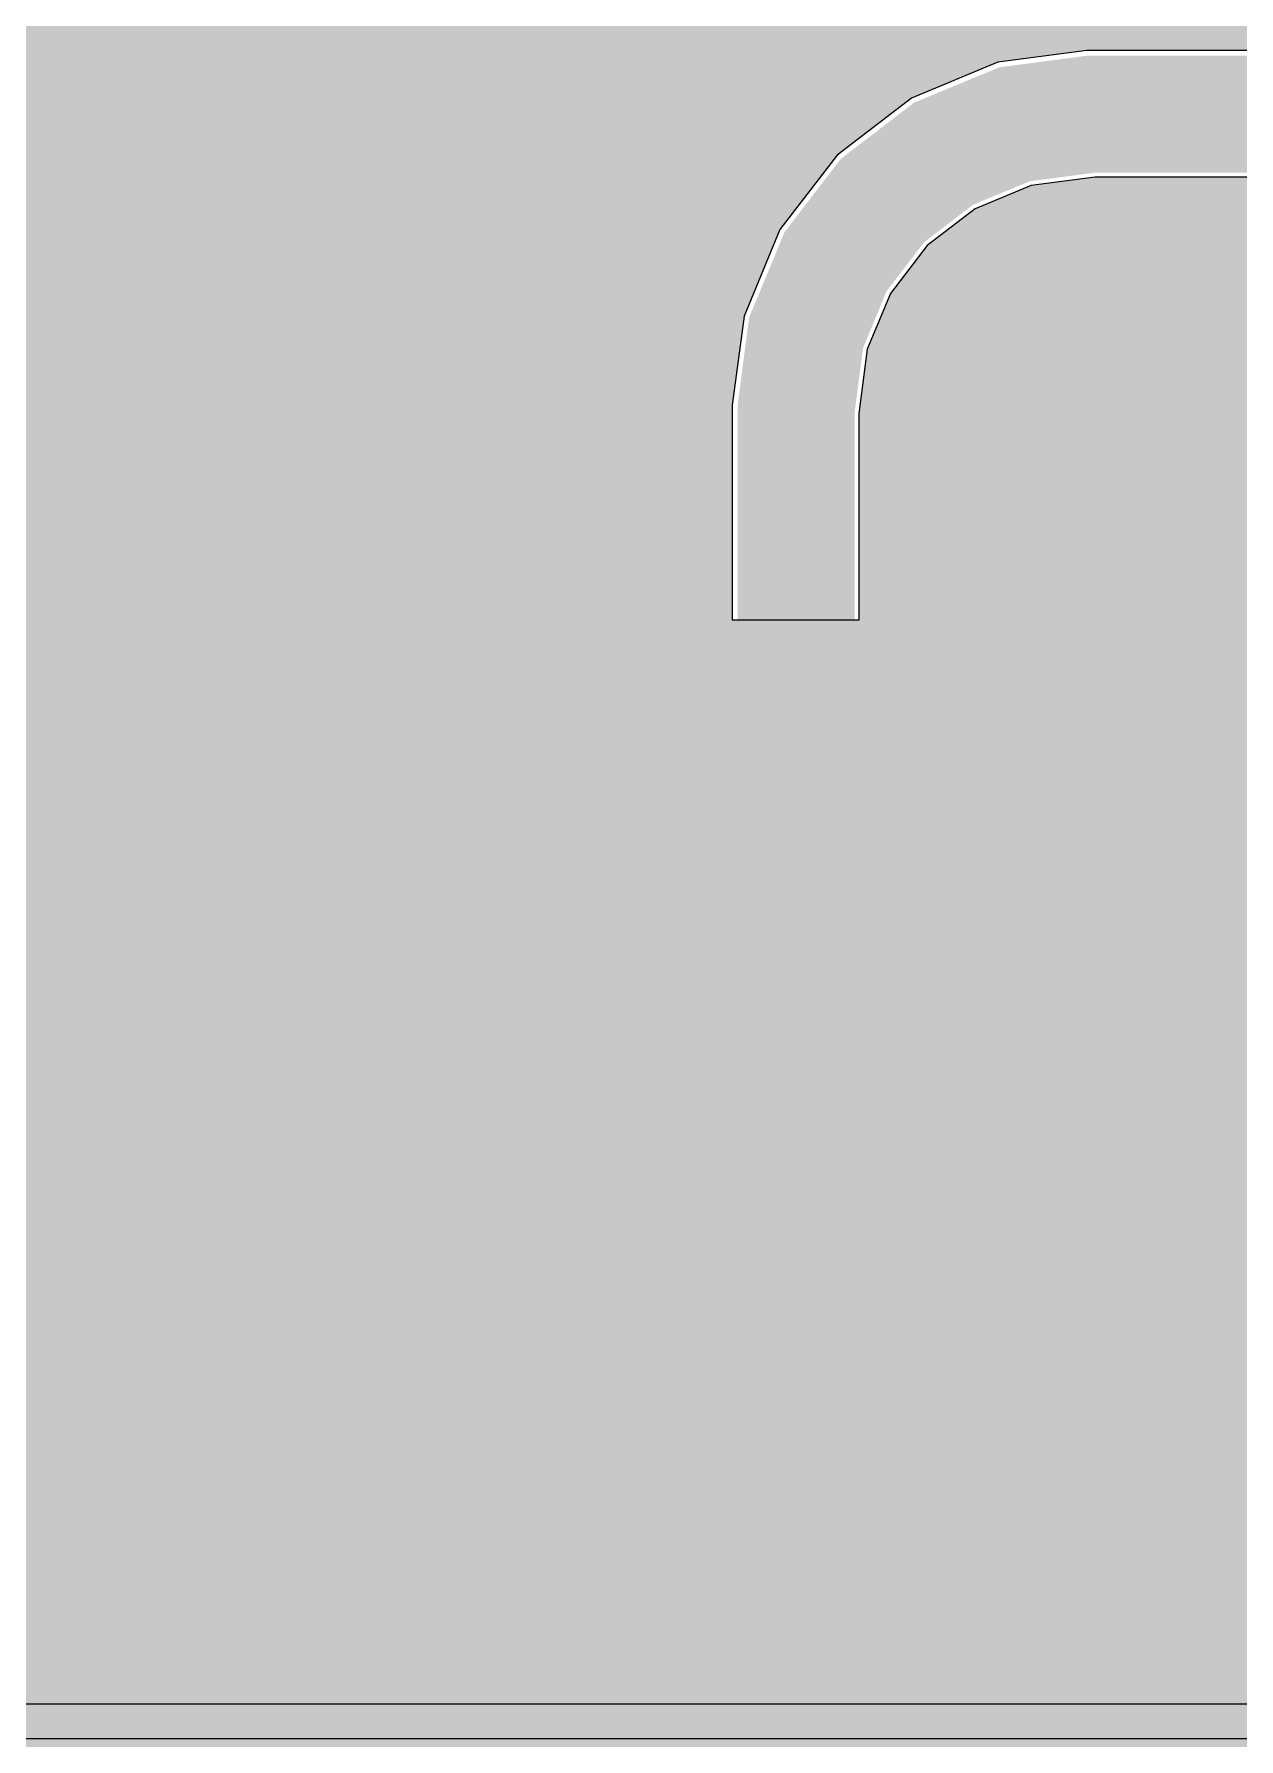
# Model space of a CAD drawing. Header units: centimetres. Extents: x -4381 to 5639, y -3920 to 4826.
# Drawn here: x 87.6306 to 87.8019, y 33.1036 to 33.3459 of the extents above; entities that cross this region are included whole.
import ezdxf
from ezdxf.xclip import XClip

# ---------------------------------------------------------------- set-up
doc = ezdxf.new("R2010")
doc.units = ezdxf.units.CM
doc.header["$MEASUREMENT"] = 0
doc.header["$XCLIPFRAME"] = 0
doc.set_wipeout_variables(frame=1)
doc.linetypes.add('Wipeout_Contour', pattern=[100, 0, -100])
doc.layers.add('01- MOBILIER', color=7, linetype='Continuous')
doc.layers.add('Drawing & Figure', color=7, linetype='Continuous')
for name, color, linetype, lineweight in [('01- MOBILIER_Pen_No__101', 252, 'Continuous', 5), ('01- MOBILIER_Pen_No__18', 9, 'Continuous', 5), ('01- MOBILIER_Pen_No__2', 8, 'Continuous', 5), ('01- MOBILIER_Pen_No__7', 7, 'Continuous', 5)]:
    doc.layers.add(name, color=color, linetype=linetype, lineweight=lineweight)
for name, color, linetype, lineweight, true_color in [('01- MOBILIER_Pen_No__102', 7, 'Continuous', 5, 0xcccccc), ('01- MOBILIER_Pen_No__186', 7, 'Continuous', 5, 0xe8e8e8), ('01- MOBILIER_Pen_No__62', 7, 'Continuous', 5, 0xaaaaaa), ('Structural - Bearing_Pen_No__102', 7, 'Continuous', 5, 0xcccccc)]:
    doc.layers.add(name, color=color, linetype=linetype, lineweight=lineweight, true_color=true_color)

# ---------------------------------------------------------------- blocks, each defined once
blk = doc.blocks.new('Drawing_7_7', base_point=(-363.09186, 32.20361))
at = {"layer": '01- MOBILIER_Pen_No__102', "linetype": 'Continuous', "ltscale": 10}
blk.add_hatch(color=256, dxfattribs=at).paths.add_polyline_path([(87.89429, 33.32561), (87.78143, 33.32624)])
at = {"color": 254, "linetype": 'Wipeout_Contour', "lineweight": 0, "ltscale": 374.93581}
blk.add_wipeout([(87.43688, 33.10361), (87.94688, 33.10361), (87.94688, 33.10861), (87.43688, 33.10861)], dxfattribs=at).dxf.layer = '01- MOBILIER'
at = {"layer": '01- MOBILIER', "linetype": 'Continuous', "lineweight": 5, "ltscale": 10}
blk.add_hatch(color=255, dxfattribs=at).paths.add_polyline_path([(87.96688, 33.10361), (87.58781, 33.10361), (87.36688, 33.10361), (87.36688, 32.20361), (87.96688, 32.20361)])
at = {"layer": '01- MOBILIER_Pen_No__18', "linetype": 'Continuous', "ltscale": 10}
blk.add_hatch(color=256, dxfattribs=at).paths.add_polyline_path([(87.43688, 33.10361), (87.94688, 33.10361), (87.94688, 33.10861), (87.43688, 33.10861)])
at = {"layer": '01- MOBILIER_Pen_No__7', "linetype": 'Continuous', "ltscale": 10}
blk.add_line((87.43688, 33.10861), (87.94688, 33.10861), dxfattribs=at)
at = {"layer": '01- MOBILIER_Pen_No__7', "linetype": 'Continuous', "ltscale": 10, "flags": 128}
blk.add_lwpolyline([(87.96688, 33.10361), (87.58781, 33.10361), (87.36688, 33.10361)], dxfattribs=at)
at = {"color": 254, "linetype": 'Wipeout_Contour', "lineweight": 0, "ltscale": 375.796248}
blk.add_wipeout([(87.89433, 33.32624), (87.89446, 33.32814), (87.78131, 33.32814), (87.78143, 33.32624)], dxfattribs=at).dxf.layer = '01- MOBILIER'
at = {"layer": '01- MOBILIER_Pen_No__102', "linetype": 'Continuous', "ltscale": 10}
blk.add_hatch(color=256, dxfattribs=at).paths.add_polyline_path([(87.78147, 33.32561), (87.7722, 33.32502)])
at = {"layer": '01- MOBILIER_Pen_No__62', "linetype": 'Continuous', "ltscale": 10}
blk.add_hatch(color=256, dxfattribs=at).paths.add_polyline_path([(87.89433, 33.32624), (87.89446, 33.32814), (87.78131, 33.32814), (87.78143, 33.32624)])
at = {"color": 254, "linetype": 'Wipeout_Contour', "lineweight": 0, "ltscale": 375.799638}
blk.add_wipeout([(87.89446, 33.32814), (87.89465, 33.33102), (87.78112, 33.33102), (87.78131, 33.32814)], dxfattribs=at).dxf.layer = '01- MOBILIER'
at = {"layer": '01- MOBILIER_Pen_No__2', "linetype": 'Continuous', "ltscale": 10}
blk.add_hatch(color=256, dxfattribs=at).paths.add_polyline_path([(87.89446, 33.32814), (87.89465, 33.33102), (87.78112, 33.33102), (87.78131, 33.32814)])
at = {"color": 254, "linetype": 'Wipeout_Contour', "lineweight": 0, "ltscale": 375.804117}
blk.add_wipeout([(87.89465, 33.33102), (87.89487, 33.33445), (87.78089, 33.33445), (87.78112, 33.33102)], dxfattribs=at).dxf.layer = '01- MOBILIER'
at = {"color": 254, "linetype": 'Wipeout_Contour', "lineweight": 0, "ltscale": 375.524578}
blk.add_wipeout([(87.78143, 33.32624), (87.78131, 33.32814), (87.7717, 33.32687), (87.7722, 33.32502)], dxfattribs=at).dxf.layer = '01- MOBILIER'
at = {"layer": '01- MOBILIER_Pen_No__62', "linetype": 'Continuous', "ltscale": 10}
for points in [[(87.89465, 33.33102), (87.89487, 33.33445), (87.78089, 33.33445), (87.78112, 33.33102)], [(87.78143, 33.32624), (87.78131, 33.32814), (87.7717, 33.32687), (87.7722, 33.32502)], [(87.77236, 33.32441), (87.7641, 33.32167)]]:
    blk.add_hatch(color=256, dxfattribs=at).paths.add_polyline_path(points)
at = {"layer": '01- MOBILIER_Pen_No__7', "linetype": 'Continuous', "ltscale": 10}
blk.add_line((87.89429, 33.32561), (87.78147, 33.32561), dxfattribs=at)
at = {"color": 254, "linetype": 'Wipeout_Contour', "lineweight": 0, "ltscale": 375.809002}
blk.add_wipeout([(87.89487, 33.33445), (87.8951, 33.33791), (87.78067, 33.33791), (87.78089, 33.33445)], dxfattribs=at).dxf.layer = '01- MOBILIER'
at = {"color": 254, "linetype": 'Wipeout_Contour', "lineweight": 0, "ltscale": 375.510307}
blk.add_wipeout([(87.78131, 33.32814), (87.78112, 33.33102), (87.77095, 33.32969), (87.7717, 33.32687)], dxfattribs=at).dxf.layer = '01- MOBILIER'
at = {"layer": '01- MOBILIER_Pen_No__102', "linetype": 'Continuous', "ltscale": 10}
blk.add_hatch(color=256, dxfattribs=at).paths.add_polyline_path([(87.89487, 33.33445), (87.8951, 33.33791), (87.78067, 33.33791), (87.78089, 33.33445)])
at = {"layer": '01- MOBILIER_Pen_No__2', "linetype": 'Continuous', "ltscale": 10}
blk.add_hatch(color=256, dxfattribs=at).paths.add_polyline_path([(87.78131, 33.32814), (87.78112, 33.33102), (87.77095, 33.32969), (87.7717, 33.32687)])
at = {"color": 254, "linetype": 'Wipeout_Contour', "lineweight": 0, "ltscale": 375.813551}
blk.add_wipeout([(87.8951, 33.33791), (87.89529, 33.34086), (87.78047, 33.34086), (87.78067, 33.33791)], dxfattribs=at).dxf.layer = '01- MOBILIER'
at = {"color": 254, "linetype": 'Wipeout_Contour', "lineweight": 0, "ltscale": 375.50678}
blk.add_wipeout([(87.78112, 33.33102), (87.78089, 33.33445), (87.77005, 33.33303), (87.77095, 33.32969)], dxfattribs=at).dxf.layer = '01- MOBILIER'
at = {"color": 254, "linetype": 'Wipeout_Contour', "lineweight": 0, "ltscale": 375.469372}
blk.add_wipeout([(87.7722, 33.32502), (87.7717, 33.32687), (87.76315, 33.32333), (87.7641, 33.32167)], dxfattribs=at).dxf.layer = '01- MOBILIER'
at = {"layer": '01- MOBILIER_Pen_No__101', "linetype": 'Continuous', "ltscale": 10}
for points in [[(87.7722, 33.32502), (87.7717, 33.32687), (87.76315, 33.32333), (87.7641, 33.32167)], [(87.76442, 33.32112), (87.75716, 33.31634)]]:
    blk.add_hatch(color=256, dxfattribs=at).paths.add_polyline_path(points)
at = {"layer": '01- MOBILIER_Pen_No__186', "linetype": 'Continuous', "ltscale": 10}
blk.add_hatch(color=256, dxfattribs=at).paths.add_polyline_path([(87.8951, 33.33791), (87.89529, 33.34086), (87.78047, 33.34086), (87.78067, 33.33791)])
at = {"layer": '01- MOBILIER_Pen_No__62', "linetype": 'Continuous', "ltscale": 10}
blk.add_hatch(color=256, dxfattribs=at).paths.add_polyline_path([(87.78112, 33.33102), (87.78089, 33.33445), (87.77005, 33.33303), (87.77095, 33.32969)])
at = {"color": 254, "linetype": 'Wipeout_Contour', "lineweight": 0, "ltscale": 375.817071}
blk.add_wipeout([(87.89529, 33.34086), (87.89542, 33.34287), (87.78034, 33.34287), (87.78047, 33.34086)], dxfattribs=at).dxf.layer = '01- MOBILIER'
at = {"color": 254, "linetype": 'Wipeout_Contour', "lineweight": 0, "ltscale": 375.512508}
blk.add_wipeout([(87.78089, 33.33445), (87.78067, 33.33791), (87.76915, 33.3364), (87.77005, 33.33303)], dxfattribs=at).dxf.layer = '01- MOBILIER'
at = {"color": 254, "linetype": 'Wipeout_Contour', "lineweight": 0, "ltscale": 375.447474}
blk.add_wipeout([(87.7717, 33.32687), (87.77095, 33.32969), (87.76169, 33.32585), (87.76315, 33.32333)], dxfattribs=at).dxf.layer = '01- MOBILIER'
at = {"layer": '01- MOBILIER_Pen_No__101', "linetype": 'Continuous', "ltscale": 10}
blk.add_hatch(color=256, dxfattribs=at).paths.add_polyline_path([(87.7717, 33.32687), (87.77095, 33.32969), (87.76169, 33.32585), (87.76315, 33.32333)])
at = {"layer": '01- MOBILIER_Pen_No__102', "linetype": 'Continuous', "ltscale": 10}
blk.add_hatch(color=256, dxfattribs=at).paths.add_polyline_path([(87.78089, 33.33445), (87.78067, 33.33791), (87.76915, 33.3364), (87.77005, 33.33303)])
at = {"layer": '01- MOBILIER_Pen_No__186', "linetype": 'Continuous', "ltscale": 10}
for points in [[(87.89542, 33.34287), (87.78029, 33.34361)], [(87.89529, 33.34086), (87.89542, 33.34287), (87.78034, 33.34287), (87.78047, 33.34086)]]:
    blk.add_hatch(color=256, dxfattribs=at).paths.add_polyline_path(points)
at = {"layer": '01- MOBILIER_Pen_No__7', "linetype": 'Continuous', "ltscale": 10}
blk.add_line((87.78147, 33.32561), (87.77236, 33.32441), dxfattribs=at)
at = {"color": 254, "linetype": 'Wipeout_Contour', "lineweight": 0, "ltscale": 375.525374}
blk.add_wipeout([(87.78067, 33.33791), (87.78047, 33.34086), (87.76838, 33.33927), (87.76915, 33.3364)], dxfattribs=at).dxf.layer = '01- MOBILIER'
at = {"color": 254, "linetype": 'Wipeout_Contour', "lineweight": 0, "ltscale": 375.440612}
blk.add_wipeout([(87.77095, 33.32969), (87.77005, 33.33303), (87.75996, 33.32885), (87.76169, 33.32585)], dxfattribs=at).dxf.layer = '01- MOBILIER'
at = {"color": 254, "linetype": 'Wipeout_Contour', "lineweight": 0, "ltscale": 375.435433}
blk.add_wipeout([(87.7641, 33.32167), (87.76315, 33.32333), (87.7558, 33.31769), (87.75716, 33.31634)], dxfattribs=at).dxf.layer = '01- MOBILIER'
at = {"layer": '01- MOBILIER_Pen_No__186', "linetype": 'Continuous', "ltscale": 10}
blk.add_hatch(color=256, dxfattribs=at).paths.add_polyline_path([(87.78067, 33.33791), (87.78047, 33.34086), (87.76838, 33.33927), (87.76915, 33.3364)])
at = {"layer": '01- MOBILIER_Pen_No__2', "linetype": 'Continuous', "ltscale": 10}
for points in [[(87.7641, 33.32167), (87.76315, 33.32333), (87.7558, 33.31769), (87.75716, 33.31634)], [(87.7576, 33.31589), (87.75182, 33.30939)]]:
    blk.add_hatch(color=256, dxfattribs=at).paths.add_polyline_path(points)
at = {"layer": '01- MOBILIER_Pen_No__62', "linetype": 'Continuous', "ltscale": 10}
blk.add_hatch(color=256, dxfattribs=at).paths.add_polyline_path([(87.77095, 33.32969), (87.77005, 33.33303), (87.75996, 33.32885), (87.76169, 33.32585)])
at = {"layer": '01- MOBILIER_Pen_No__7', "linetype": 'Continuous', "ltscale": 10}
blk.add_line((87.77236, 33.32441), (87.76442, 33.32112), dxfattribs=at)
at = {"color": 254, "linetype": 'Wipeout_Contour', "lineweight": 0, "ltscale": 375.543445}
blk.add_wipeout([(87.78047, 33.34086), (87.78034, 33.34287), (87.76786, 33.34122), (87.76838, 33.33927)], dxfattribs=at).dxf.layer = '01- MOBILIER'
at = {"color": 254, "linetype": 'Wipeout_Contour', "lineweight": 0, "ltscale": 375.445676}
blk.add_wipeout([(87.77005, 33.33303), (87.76915, 33.3364), (87.75822, 33.33187), (87.75996, 33.32885)], dxfattribs=at).dxf.layer = '01- MOBILIER'
at = {"color": 254, "linetype": 'Wipeout_Contour', "lineweight": 0, "ltscale": 375.412029}
blk.add_wipeout([(87.76315, 33.32333), (87.76169, 33.32585), (87.75374, 33.31975), (87.7558, 33.31769)], dxfattribs=at).dxf.layer = '01- MOBILIER'
at = {"layer": '01- MOBILIER_Pen_No__102', "linetype": 'Continuous', "ltscale": 10}
blk.add_hatch(color=256, dxfattribs=at).paths.add_polyline_path([(87.77005, 33.33303), (87.76915, 33.3364), (87.75822, 33.33187), (87.75996, 33.32885)])
at = {"layer": '01- MOBILIER_Pen_No__186', "linetype": 'Continuous', "ltscale": 10}
for points in [[(87.78034, 33.34287), (87.76766, 33.34195)], [(87.78047, 33.34086), (87.78034, 33.34287), (87.76786, 33.34122), (87.76838, 33.33927)]]:
    blk.add_hatch(color=256, dxfattribs=at).paths.add_polyline_path(points)
at = {"layer": '01- MOBILIER_Pen_No__62', "linetype": 'Continuous', "ltscale": 10}
blk.add_hatch(color=256, dxfattribs=at).paths.add_polyline_path([(87.76315, 33.32333), (87.76169, 33.32585), (87.75374, 33.31975), (87.7558, 33.31769)])
at = {"layer": '01- MOBILIER_Pen_No__7', "linetype": 'Continuous', "ltscale": 10}
blk.add_line((87.89547, 33.34361), (87.78029, 33.34361), dxfattribs=at)
at = {"color": 254, "linetype": 'Wipeout_Contour', "lineweight": 0, "ltscale": 375.460141}
blk.add_wipeout([(87.76915, 33.3364), (87.76838, 33.33927), (87.75673, 33.33445), (87.75822, 33.33187)], dxfattribs=at).dxf.layer = '01- MOBILIER'
at = {"color": 254, "linetype": 'Wipeout_Contour', "lineweight": 0, "ltscale": 375.402316}
blk.add_wipeout([(87.76169, 33.32585), (87.75996, 33.32885), (87.75129, 33.3222), (87.75374, 33.31975)], dxfattribs=at).dxf.layer = '01- MOBILIER'
at = {"color": 254, "linetype": 'Wipeout_Contour', "lineweight": 0, "ltscale": 375.405697}
blk.add_wipeout([(87.75716, 33.31634), (87.7558, 33.31769), (87.75016, 33.31035), (87.75182, 33.30939)], dxfattribs=at).dxf.layer = '01- MOBILIER'
at = {"layer": '01- MOBILIER_Pen_No__101', "linetype": 'Continuous', "ltscale": 10}
blk.add_hatch(color=256, dxfattribs=at).paths.add_polyline_path([(87.75716, 33.31634), (87.7558, 33.31769), (87.75016, 33.31035), (87.75182, 33.30939)])
at = {"layer": '01- MOBILIER_Pen_No__102', "linetype": 'Continuous', "ltscale": 10}
blk.add_hatch(color=256, dxfattribs=at).paths.add_polyline_path([(87.76915, 33.3364), (87.76838, 33.33927), (87.75673, 33.33445), (87.75822, 33.33187)])
at = {"layer": '01- MOBILIER_Pen_No__18', "linetype": 'Continuous', "ltscale": 10}
blk.add_hatch(color=256, dxfattribs=at).paths.add_polyline_path([(87.76169, 33.32585), (87.75996, 33.32885), (87.75129, 33.3222), (87.75374, 33.31975)])
at = {"layer": '01- MOBILIER_Pen_No__62', "linetype": 'Continuous', "ltscale": 10}
blk.add_hatch(color=256, dxfattribs=at).paths.add_polyline_path([(87.75237, 33.30907), (87.74847, 33.3013)])
at = {"color": 254, "linetype": 'Wipeout_Contour', "lineweight": 0, "ltscale": 375.482468}
blk.add_wipeout([(87.76838, 33.33927), (87.76786, 33.34122), (87.75572, 33.33619), (87.75673, 33.33445)], dxfattribs=at).dxf.layer = '01- MOBILIER'
at = {"color": 254, "linetype": 'Wipeout_Contour', "lineweight": 0, "ltscale": 375.403484}
blk.add_wipeout([(87.75996, 33.32885), (87.75822, 33.33187), (87.74883, 33.32466), (87.75129, 33.3222)], dxfattribs=at).dxf.layer = '01- MOBILIER'
at = {"color": 254, "linetype": 'Wipeout_Contour', "lineweight": 0, "ltscale": 375.381853}
blk.add_wipeout([(87.7558, 33.31769), (87.75374, 33.31975), (87.74764, 33.3118), (87.75016, 33.31035)], dxfattribs=at).dxf.layer = '01- MOBILIER'
at = {"layer": '01- MOBILIER_Pen_No__102', "linetype": 'Continuous', "ltscale": 10}
for points in [[(87.76786, 33.34122), (87.75534, 33.33684)], [(87.76838, 33.33927), (87.76786, 33.34122), (87.75572, 33.33619), (87.75673, 33.33445)], [(87.75996, 33.32885), (87.75822, 33.33187), (87.74883, 33.32466), (87.75129, 33.3222)]]:
    blk.add_hatch(color=256, dxfattribs=at).paths.add_polyline_path(points)
at = {"layer": '01- MOBILIER_Pen_No__62', "linetype": 'Continuous', "ltscale": 10}
blk.add_hatch(color=256, dxfattribs=at).paths.add_polyline_path([(87.7558, 33.31769), (87.75374, 33.31975), (87.74764, 33.3118), (87.75016, 33.31035)])
at = {"layer": '01- MOBILIER_Pen_No__7', "linetype": 'Continuous', "ltscale": 10}
for p, q in [((87.78029, 33.34361), (87.76766, 33.34195)), ((87.76442, 33.32112), (87.7576, 33.31589))]:
    blk.add_line(p, q, dxfattribs=at)
at = {"color": 254, "linetype": 'Wipeout_Contour', "lineweight": 0, "ltscale": 375.413909}
blk.add_wipeout([(87.75822, 33.33187), (87.75673, 33.33445), (87.74672, 33.32677), (87.74883, 33.32466)], dxfattribs=at).dxf.layer = '01- MOBILIER'
at = {"color": 254, "linetype": 'Wipeout_Contour', "lineweight": 0, "ltscale": 375.369756}
blk.add_wipeout([(87.75374, 33.31975), (87.75129, 33.3222), (87.74465, 33.31353), (87.74764, 33.3118)], dxfattribs=at).dxf.layer = '01- MOBILIER'
at = {"color": 254, "linetype": 'Wipeout_Contour', "lineweight": 0, "ltscale": 375.383308}
blk.add_wipeout([(87.75182, 33.30939), (87.75016, 33.31035), (87.74662, 33.30179), (87.74847, 33.3013)], dxfattribs=at).dxf.layer = '01- MOBILIER'
at = {"layer": '01- MOBILIER_Pen_No__102', "linetype": 'Continuous', "ltscale": 10}
blk.add_hatch(color=256, dxfattribs=at).paths.add_polyline_path([(87.75822, 33.33187), (87.75673, 33.33445), (87.74672, 33.32677), (87.74883, 33.32466)])
at = {"layer": '01- MOBILIER_Pen_No__18', "linetype": 'Continuous', "ltscale": 10}
for points in [[(87.75374, 33.31975), (87.75129, 33.3222), (87.74465, 33.31353), (87.74764, 33.3118)], [(87.75182, 33.30939), (87.75016, 33.31035), (87.74662, 33.30179), (87.74847, 33.3013)]]:
    blk.add_hatch(color=256, dxfattribs=at).paths.add_polyline_path(points)
at = {"color": 254, "linetype": 'Wipeout_Contour', "lineweight": 0, "ltscale": 375.433017}
blk.add_wipeout([(87.75673, 33.33445), (87.75572, 33.33619), (87.7453, 33.3282), (87.74672, 33.32677)], dxfattribs=at).dxf.layer = '01- MOBILIER'
at = {"color": 254, "linetype": 'Wipeout_Contour', "lineweight": 0, "ltscale": 375.367114}
blk.add_wipeout([(87.75129, 33.3222), (87.74883, 33.32466), (87.74163, 33.31528), (87.74465, 33.31353)], dxfattribs=at).dxf.layer = '01- MOBILIER'
at = {"color": 254, "linetype": 'Wipeout_Contour', "lineweight": 0, "ltscale": 375.360553}
blk.add_wipeout([(87.75016, 33.31035), (87.74764, 33.3118), (87.74381, 33.30255), (87.74662, 33.30179)], dxfattribs=at).dxf.layer = '01- MOBILIER'
at = {"layer": '01- MOBILIER_Pen_No__18', "linetype": 'Continuous', "ltscale": 10}
for points in [[(87.75673, 33.33445), (87.75572, 33.33619), (87.7453, 33.3282), (87.74672, 33.32677)], [(87.75129, 33.3222), (87.74883, 33.32466), (87.74163, 33.31528), (87.74465, 33.31353)], [(87.75016, 33.31035), (87.74764, 33.3118), (87.74381, 33.30255), (87.74662, 33.30179)], [(87.74908, 33.30113), (87.74726, 33.29206)]]:
    blk.add_hatch(color=256, dxfattribs=at).paths.add_polyline_path(points)
at = {"layer": '01- MOBILIER_Pen_No__62', "linetype": 'Continuous', "ltscale": 10}
blk.add_hatch(color=256, dxfattribs=at).paths.add_polyline_path([(87.75572, 33.33619), (87.74477, 33.32873)])
at = {"layer": '01- MOBILIER_Pen_No__7', "linetype": 'Continuous', "ltscale": 10}
for p, q in [((87.76766, 33.34195), (87.75534, 33.33684)), ((87.7576, 33.31589), (87.75237, 33.30907))]:
    blk.add_line(p, q, dxfattribs=at)
at = {"color": 254, "linetype": 'Wipeout_Contour', "lineweight": 0, "ltscale": 375.373168}
blk.add_wipeout([(87.74883, 33.32466), (87.74672, 33.32677), (87.73905, 33.31676), (87.74163, 33.31528)], dxfattribs=at).dxf.layer = '01- MOBILIER'
at = {"color": 254, "linetype": 'Wipeout_Contour', "lineweight": 0, "ltscale": 375.34683}
blk.add_wipeout([(87.74764, 33.3118), (87.74465, 33.31353), (87.74046, 33.30344), (87.74381, 33.30255)], dxfattribs=at).dxf.layer = '01- MOBILIER'
at = {"layer": '01- MOBILIER_Pen_No__18', "linetype": 'Continuous', "ltscale": 10}
for points in [[(87.74883, 33.32466), (87.74672, 33.32677), (87.73905, 33.31676), (87.74163, 33.31528)], [(87.74764, 33.3118), (87.74465, 33.31353), (87.74046, 33.30344), (87.74381, 33.30255)]]:
    blk.add_hatch(color=256, dxfattribs=at).paths.add_polyline_path(points)
at = {"color": 254, "linetype": 'Wipeout_Contour', "lineweight": 0, "ltscale": 375.388277}
blk.add_wipeout([(87.74672, 33.32677), (87.7453, 33.3282), (87.7373, 33.31777), (87.73905, 33.31676)], dxfattribs=at).dxf.layer = '01- MOBILIER'
at = {"color": 254, "linetype": 'Wipeout_Contour', "lineweight": 0, "ltscale": 375.340614}
blk.add_wipeout([(87.74465, 33.31353), (87.74163, 33.31528), (87.7371, 33.30434), (87.74046, 33.30344)], dxfattribs=at).dxf.layer = '01- MOBILIER'
at = {"color": 254, "linetype": 'Wipeout_Contour', "lineweight": 0, "ltscale": 375.385951}
blk.add_wipeout([(87.74847, 33.3013), (87.74662, 33.30179), (87.74536, 33.29219), (87.74726, 33.29206)], dxfattribs=at).dxf.layer = '01- MOBILIER'
at = {"layer": '01- MOBILIER_Pen_No__101', "linetype": 'Continuous', "ltscale": 10}
blk.add_hatch(color=256, dxfattribs=at).paths.add_polyline_path([(87.7453, 33.3282), (87.73665, 33.31815)])
at = {"layer": '01- MOBILIER_Pen_No__102', "linetype": 'Continuous', "ltscale": 10}
blk.add_hatch(color=256, dxfattribs=at).paths.add_polyline_path([(87.74847, 33.3013), (87.74662, 33.30179), (87.74536, 33.29219), (87.74726, 33.29206)])
at = {"layer": '01- MOBILIER_Pen_No__18', "linetype": 'Continuous', "ltscale": 10}
blk.add_hatch(color=256, dxfattribs=at).paths.add_polyline_path([(87.74465, 33.31353), (87.74163, 33.31528), (87.7371, 33.30434), (87.74046, 33.30344)])
at = {"layer": '01- MOBILIER_Pen_No__62', "linetype": 'Continuous', "ltscale": 10}
blk.add_hatch(color=256, dxfattribs=at).paths.add_polyline_path([(87.74672, 33.32677), (87.7453, 33.3282), (87.7373, 33.31777), (87.73905, 33.31676)])
at = {"layer": '01- MOBILIER_Pen_No__7', "linetype": 'Continuous', "ltscale": 10}
for p, q in [((87.75534, 33.33684), (87.74477, 33.32873)), ((87.75237, 33.30907), (87.74908, 33.30113))]:
    blk.add_line(p, q, dxfattribs=at)
at = {"color": 254, "linetype": 'Wipeout_Contour', "lineweight": 0, "ltscale": 375.341969}
blk.add_wipeout([(87.74163, 33.31528), (87.73905, 33.31676), (87.73422, 33.30511), (87.7371, 33.30434)], dxfattribs=at).dxf.layer = '01- MOBILIER'
at = {"color": 254, "linetype": 'Wipeout_Contour', "lineweight": 0, "ltscale": 375.369355}
blk.add_wipeout([(87.74662, 33.30179), (87.74381, 33.30255), (87.74247, 33.29238), (87.74536, 33.29219)], dxfattribs=at).dxf.layer = '01- MOBILIER'
at = {"layer": '01- MOBILIER_Pen_No__102', "linetype": 'Continuous', "ltscale": 10}
for points in [[(87.74662, 33.30179), (87.74381, 33.30255), (87.74247, 33.29238), (87.74536, 33.29219)], [(87.74788, 33.29202), (87.74726, 33.26261)]]:
    blk.add_hatch(color=256, dxfattribs=at).paths.add_polyline_path(points)
at = {"layer": '01- MOBILIER_Pen_No__62', "linetype": 'Continuous', "ltscale": 10}
blk.add_hatch(color=256, dxfattribs=at).paths.add_polyline_path([(87.74163, 33.31528), (87.73905, 33.31676), (87.73422, 33.30511), (87.7371, 33.30434)])
at = {"color": 254, "linetype": 'Wipeout_Contour', "lineweight": 0, "ltscale": 375.352114}
blk.add_wipeout([(87.73905, 33.31676), (87.7373, 33.31777), (87.73227, 33.30564), (87.73422, 33.30511)], dxfattribs=at).dxf.layer = '01- MOBILIER'
at = {"color": 254, "linetype": 'Wipeout_Contour', "lineweight": 0, "ltscale": 375.355488}
blk.add_wipeout([(87.74381, 33.30255), (87.74046, 33.30344), (87.73904, 33.2926), (87.74247, 33.29238)], dxfattribs=at).dxf.layer = '01- MOBILIER'
at = {"color": 254, "linetype": 'Wipeout_Contour', "lineweight": 0, "ltscale": 375.381802}
blk.add_wipeout([(87.74726, 33.29206), (87.74536, 33.29219), (87.74536, 33.26261), (87.74726, 33.26261)], dxfattribs=at).dxf.layer = '01- MOBILIER'
at = {"layer": '01- MOBILIER_Pen_No__101', "linetype": 'Continuous', "ltscale": 10}
blk.add_hatch(color=256, dxfattribs=at).paths.add_polyline_path([(87.73905, 33.31676), (87.7373, 33.31777), (87.73227, 33.30564), (87.73422, 33.30511)])
at = {"layer": '01- MOBILIER_Pen_No__102', "linetype": 'Continuous', "ltscale": 10}
blk.add_hatch(color=256, dxfattribs=at).paths.add_polyline_path([(87.74381, 33.30255), (87.74046, 33.30344), (87.73904, 33.2926), (87.74247, 33.29238)])
at = {"layer": '01- MOBILIER_Pen_No__186', "linetype": 'Continuous', "ltscale": 10}
blk.add_hatch(color=256, dxfattribs=at).paths.add_polyline_path([(87.74726, 33.29206), (87.74536, 33.29219), (87.74536, 33.26261), (87.74726, 33.26261)])
at = {"layer": '01- MOBILIER_Pen_No__2', "linetype": 'Continuous', "ltscale": 10}
blk.add_hatch(color=256, dxfattribs=at).paths.add_polyline_path([(87.7373, 33.31777), (87.73155, 33.30583)])
at = {"layer": '01- MOBILIER_Pen_No__7', "linetype": 'Continuous', "ltscale": 10}
for p, q in [((87.74477, 33.32873), (87.73665, 33.31815)), ((87.74908, 33.30113), (87.74788, 33.29202)), ((87.74788, 33.29202), (87.74788, 33.26261)), ((87.74788, 33.26261), (87.74726, 33.26261))]:
    blk.add_line(p, q, dxfattribs=at)
at = {"color": 254, "linetype": 'Wipeout_Contour', "lineweight": 0, "ltscale": 375.344988}
blk.add_wipeout([(87.74046, 33.30344), (87.7371, 33.30434), (87.73558, 33.29283), (87.73904, 33.2926)], dxfattribs=at).dxf.layer = '01- MOBILIER'
at = {"color": 254, "linetype": 'Wipeout_Contour', "lineweight": 0, "ltscale": 375.372217}
blk.add_wipeout([(87.74536, 33.29219), (87.74247, 33.29238), (87.74247, 33.26261), (87.74536, 33.26261)], dxfattribs=at).dxf.layer = '01- MOBILIER'
at = {"layer": '01- MOBILIER_Pen_No__18', "linetype": 'Continuous', "ltscale": 10}
blk.add_hatch(color=256, dxfattribs=at).paths.add_polyline_path([(87.74046, 33.30344), (87.7371, 33.30434), (87.73558, 33.29283), (87.73904, 33.2926)])
at = {"layer": '01- MOBILIER_Pen_No__186', "linetype": 'Continuous', "ltscale": 10}
blk.add_hatch(color=256, dxfattribs=at).paths.add_polyline_path([(87.74536, 33.29219), (87.74247, 33.29238), (87.74247, 33.26261), (87.74536, 33.26261)])
at = {"layer": '01- MOBILIER_Pen_No__7', "linetype": 'Continuous', "ltscale": 10}
blk.add_line((87.74726, 33.26261), (87.74536, 33.26261), dxfattribs=at)
at = {"color": 254, "linetype": 'Wipeout_Contour', "lineweight": 0, "ltscale": 375.338989}
blk.add_wipeout([(87.7371, 33.30434), (87.73422, 33.30511), (87.73263, 33.29302), (87.73558, 33.29283)], dxfattribs=at).dxf.layer = '01- MOBILIER'
at = {"color": 254, "linetype": 'Wipeout_Contour', "lineweight": 0, "ltscale": 375.360151}
blk.add_wipeout([(87.74247, 33.29238), (87.73904, 33.2926), (87.73904, 33.26261), (87.74247, 33.26261)], dxfattribs=at).dxf.layer = '01- MOBILIER'
at = {"layer": '01- MOBILIER_Pen_No__101', "linetype": 'Continuous', "ltscale": 10}
blk.add_hatch(color=256, dxfattribs=at).paths.add_polyline_path([(87.7371, 33.30434), (87.73422, 33.30511), (87.73263, 33.29302), (87.73558, 33.29283)])
at = {"layer": '01- MOBILIER_Pen_No__102', "linetype": 'Continuous', "ltscale": 10}
blk.add_hatch(color=256, dxfattribs=at).paths.add_polyline_path([(87.74247, 33.29238), (87.73904, 33.2926), (87.73904, 33.26261), (87.74247, 33.26261)])
at = {"layer": '01- MOBILIER_Pen_No__7', "linetype": 'Continuous', "ltscale": 10}
blk.add_line((87.74536, 33.26261), (87.74247, 33.26261), dxfattribs=at)
at = {"color": 254, "linetype": 'Wipeout_Contour', "lineweight": 0, "ltscale": 375.33905}
blk.add_wipeout([(87.73422, 33.30511), (87.73227, 33.30564), (87.73063, 33.29315), (87.73263, 33.29302)], dxfattribs=at).dxf.layer = '01- MOBILIER'
at = {"color": 254, "linetype": 'Wipeout_Contour', "lineweight": 0, "ltscale": 375.347447}
blk.add_wipeout([(87.73904, 33.2926), (87.73558, 33.29283), (87.73558, 33.26261), (87.73904, 33.26261)], dxfattribs=at).dxf.layer = '01- MOBILIER'
at = {"layer": '01- MOBILIER_Pen_No__18', "linetype": 'Continuous', "ltscale": 10}
blk.add_hatch(color=256, dxfattribs=at).paths.add_polyline_path([(87.73904, 33.2926), (87.73558, 33.29283), (87.73558, 33.26261), (87.73904, 33.26261)])
at = {"layer": '01- MOBILIER_Pen_No__2', "linetype": 'Continuous', "ltscale": 10}
blk.add_hatch(color=256, dxfattribs=at).paths.add_polyline_path([(87.73422, 33.30511), (87.73227, 33.30564), (87.73063, 33.29315), (87.73263, 33.29302)])
at = {"layer": '01- MOBILIER_Pen_No__62', "linetype": 'Continuous', "ltscale": 10}
blk.add_hatch(color=256, dxfattribs=at).paths.add_polyline_path([(87.73227, 33.30564), (87.72988, 33.2932)])
at = {"layer": '01- MOBILIER_Pen_No__7', "linetype": 'Continuous', "ltscale": 10}
for p, q in [((87.73665, 33.31815), (87.73155, 33.30583)), ((87.74247, 33.26261), (87.73904, 33.26261))]:
    blk.add_line(p, q, dxfattribs=at)
at = {"color": 254, "linetype": 'Wipeout_Contour', "lineweight": 0, "ltscale": 375.336036}
blk.add_wipeout([(87.73558, 33.29283), (87.73263, 33.29302), (87.73263, 33.26261), (87.73558, 33.26261)], dxfattribs=at).dxf.layer = '01- MOBILIER'
at = {"layer": '01- MOBILIER_Pen_No__101', "linetype": 'Continuous', "ltscale": 10}
blk.add_hatch(color=256, dxfattribs=at).paths.add_polyline_path([(87.73558, 33.29283), (87.73263, 33.29302), (87.73263, 33.26261), (87.73558, 33.26261)])
at = {"layer": '01- MOBILIER_Pen_No__7', "linetype": 'Continuous', "ltscale": 10}
blk.add_line((87.73904, 33.26261), (87.73558, 33.26261), dxfattribs=at)
at = {"color": 254, "linetype": 'Wipeout_Contour', "lineweight": 0, "ltscale": 375.327664}
blk.add_wipeout([(87.73263, 33.29302), (87.73063, 33.29315), (87.73063, 33.26261), (87.73263, 33.26261)], dxfattribs=at).dxf.layer = '01- MOBILIER'
at = {"layer": '01- MOBILIER_Pen_No__101', "linetype": 'Continuous', "ltscale": 10}
blk.add_hatch(color=256, dxfattribs=at).paths.add_polyline_path([(87.73263, 33.29302), (87.73063, 33.29315), (87.73063, 33.26261), (87.73263, 33.26261)])
at = {"layer": '01- MOBILIER_Pen_No__62', "linetype": 'Continuous', "ltscale": 10}
blk.add_hatch(color=256, dxfattribs=at).paths.add_polyline_path([(87.73063, 33.29315), (87.72988, 33.26261)])
at = {"layer": 'Structural - Bearing_Pen_No__102', "linetype": 'Continuous', "ltscale": 10}
h = blk.add_hatch(color=256, dxfattribs=at)
h.paths.add_polyline_path([(87.96688, 35.40361), (83.81688, 35.40361), (83.81688, 33.10361), (84.41688, 33.10361), (84.41688, 32.20361), (84.56688, 32.20361), (84.56688, 34.30361), (85.46688, 34.30361), (85.46688, 32.20361), (85.56688, 32.20361), (85.56688, 33.10361), (86.37688, 33.10361), (86.38369, 33.10561), (86.42908, 33.10561), (86.42908, 33.10661), (86.64022, 33.10661), (86.64022, 33.10561), (86.66404, 33.10561), (86.66404, 33.10661), (86.6897, 33.10661), (86.6897, 33.10561), (86.71404, 33.10561), (86.71404, 33.10661), (86.90404, 33.10661), (86.90404, 33.10561), (86.95008, 33.10561), (86.95688, 33.10441), (87.41688, 33.10361), (87.41688, 33.10861), (87.88838, 33.10861), (87.88838, 33.14861), (87.88588, 33.14861), (87.88588, 33.18861), (87.92888, 33.18861), (87.92888, 33.19461), (87.92788, 33.29202), (87.92668, 33.30113), (87.92339, 33.30907), (87.91816, 33.31589), (87.91134, 33.32112), (87.9034, 33.32441), (87.89429, 33.32561), (87.78147, 33.32561), (87.77236, 33.32441), (87.76442, 33.32112), (87.7576, 33.31589), (87.75237, 33.30907), (87.74908, 33.30113), (87.74788, 33.29202), (87.74788, 33.26261), (87.72988, 33.26261), (87.72988, 33.2932), (87.73155, 33.30583), (87.73665, 33.31815), (87.74477, 33.32873), (87.75534, 33.33684), (87.76766, 33.34195), (87.78029, 33.34361), (87.89547, 33.34361), (87.9081, 33.34195), (87.92042, 33.33684), (87.931, 33.32873), (87.93912, 33.31815), (87.94422, 33.30583), (87.94588, 33.2932), (87.94588, 33.19461), (87.94488, 33.19461), (87.94488, 33.18861), (87.95088, 33.18861), (87.95088, 33.14861), (87.92538, 33.14861), (87.92538, 33.10861), (87.96688, 33.10861)])
h.paths.add_polyline_path([(87.84988, 33.14861), (87.84988, 33.18861), (87.85188, 33.18861), (87.85188, 33.21861), (87.85888, 33.21861), (87.85888, 33.18861), (87.88488, 33.18861), (87.88488, 33.14861)], flags=0)
at = {"layer": '01- MOBILIER_Pen_No__7', "linetype": 'Continuous', "ltscale": 10}
for p, q in [((87.73155, 33.30583), (87.72988, 33.2932)), ((87.72988, 33.2932), (87.72988, 33.26261)), ((87.73063, 33.26261), (87.72988, 33.26261)), ((87.73263, 33.26261), (87.73063, 33.26261)), ((87.73558, 33.26261), (87.73263, 33.26261))]:
    blk.add_line(p, q, dxfattribs=at)

msp = doc.modelspace()

# ---------------------------------------------------------------- block references
at = {"layer": 'Drawing & Figure', "color": 151, "linetype": 'Continuous', "lineweight": 5, "ltscale": 10, "true_color": 0x80c2ff}
ref = msp.add_blockref('Drawing_7_7', (-363.09186, 32.20361), dxfattribs=at)
XClip(ref).set_block_clipping_path([(51.7463984619, 23.6253966175), (100.4426918859, 45.1170657245)])

doc.saveas('drawing.dxf')
